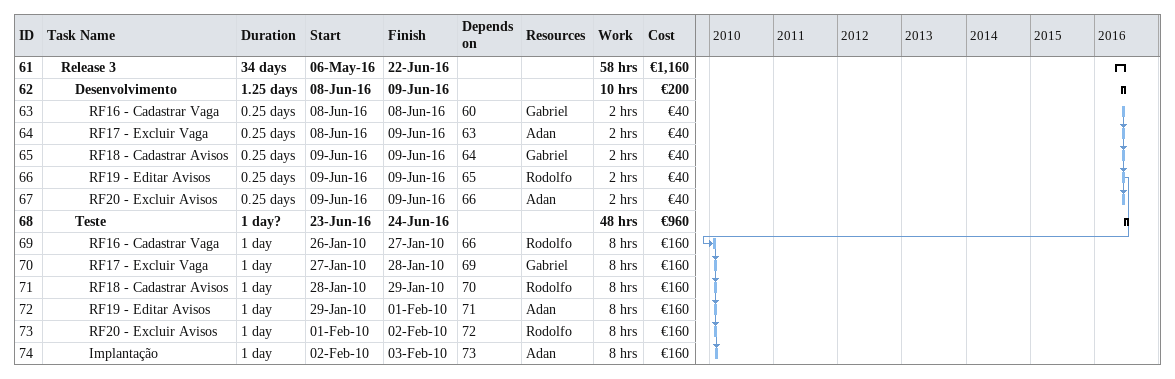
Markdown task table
| ID | Level | Task | Duration | Start | Finish | Predecessors | Resources | Work (h) | Cost (€) |
|---|---|---|---|---|---|---|---|---|---|
| 61 | 2 | **Release 3** | 34d | 2016-05-06 | 2016-06-22 |  |  | 58 | 1160 |
| 62 | 3 | **Desenvolvimento** | 1.25d | 2016-06-08 | 2016-06-09 |  |  | 10 | 200 |
| 63 | 4 | RF16 - Cadastrar Vaga | 0.25d | 2016-06-08 | 2016-06-08 | 60 | Gabriel | 2 | 40 |
| 64 | 4 | RF17 - Excluir Vaga | 0.25d | 2016-06-08 | 2016-06-09 | 63 | Adan | 2 | 40 |
| 65 | 4 | RF18 - Cadastrar Avisos | 0.25d | 2016-06-09 | 2016-06-09 | 64 | Gabriel | 2 | 40 |
| 66 | 4 | RF19 - Editar Avisos | 0.25d | 2016-06-09 | 2016-06-09 | 65 | Rodolfo | 2 | 40 |
| 67 | 4 | RF20 - Excluir Avisos | 0.25d | 2016-06-09 | 2016-06-09 | 66 | Adan | 2 | 40 |
| 68 | 3 | **Teste** | 1d? | 2016-06-23 | 2016-06-24 |  |  | 48 | 960 |
| 69 | 4 | RF16 - Cadastrar Vaga | 1d | 2010-01-26 | 2010-01-27 | 66 | Rodolfo | 8 | 160 |
| 70 | 4 | RF17 - Excluir Vaga | 1d | 2010-01-27 | 2010-01-28 | 69 | Gabriel | 8 | 160 |
| 71 | 4 | RF18 - Cadastrar Avisos | 1d | 2010-01-28 | 2010-01-29 | 70 | Rodolfo | 8 | 160 |
| 72 | 4 | RF19 - Editar Avisos | 1d | 2010-01-29 | 2010-02-01 | 71 | Adan | 8 | 160 |
| 73 | 4 | RF20 - Excluir Avisos | 1d | 2010-02-01 | 2010-02-02 | 72 | Rodolfo | 8 | 160 |
| 74 | 4 | Implantação | 1d | 2010-02-02 | 2010-02-03 | 73 | Adan | 8 | 160 |
